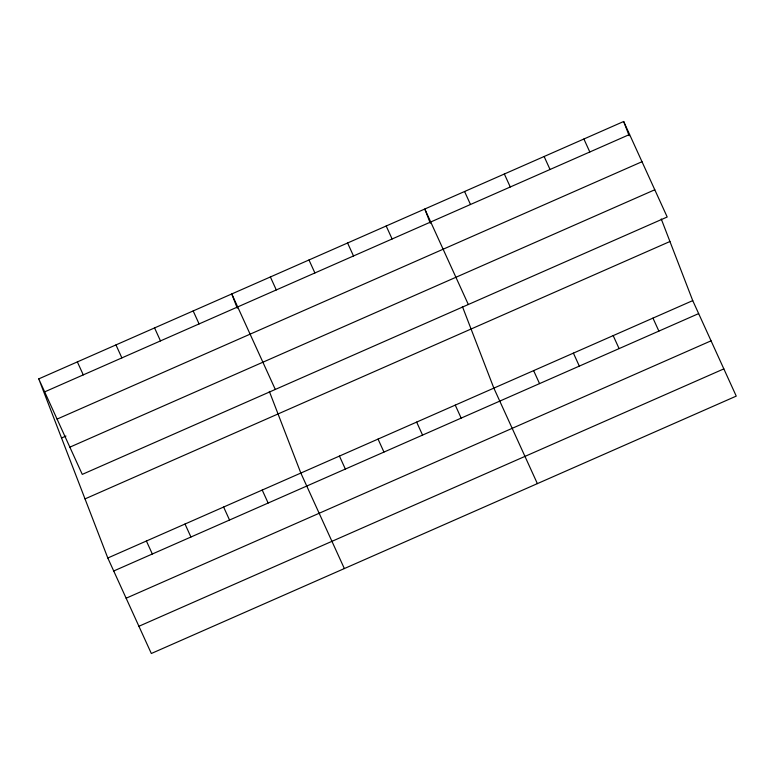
<?xml version="1.0" encoding="UTF-8"?>
<svg xmlns="http://www.w3.org/2000/svg" width="775" height="775" viewBox="0 0 775 775"><rect width="100%" height="100%" fill="white"/><g stroke="black" fill="none" stroke-linecap="round" stroke-linejoin="round"><path stroke-width="1.16" d="M38.75 378.888L623.672 121.501L667.197 217L82.266 474.387L38.75 378.888L107.802 558L151.328 653.499L736.25 396.112L692.734 300.613L661.24 218.957M44.669 391.869L629.591 134.482M57.079 419.101L642 161.713M61.535 437.991L65.953 436.054M69.866 447.156L654.788 189.768M85.017 498.897L669.939 241.509M107.802 558L692.734 300.613M113.722 570.991L698.643 313.604M126.131 598.213L711.053 340.826M138.919 626.268L723.84 368.881M583.895 139.006L589.814 151.987M652.957 318.118L658.876 331.099M544.127 156.502L550.037 169.493M613.18 335.623L619.099 348.605M504.351 174.007L510.27 186.988M573.403 353.119L579.322 366.11M464.574 191.512L470.493 204.493M533.626 370.624L539.545 383.606M468.323 304.507L424.797 209.008L430.29 223.239M537.375 483.629L493.859 388.13L462.375 306.464M386.192 226L392.111 238.981M455.254 405.112L461.164 418.103M347.588 242.992L353.507 255.973M416.65 422.104L422.559 435.085M308.983 259.974L314.902 272.955M378.045 439.086L383.954 452.077M270.378 276.966L276.297 289.947M339.44 456.078L345.35 469.059M275.299 389.447L231.773 293.948L237.257 308.179M344.352 568.559L300.836 473.06L269.342 391.404M193.169 310.94L199.088 323.921M262.221 490.052L268.14 503.033M154.564 327.922L160.483 340.913M223.617 507.034L229.536 520.025M115.959 344.914L121.878 357.895M185.012 524.026L190.931 537.007M77.355 361.896L83.274 374.887M146.407 541.018L152.326 553.999M623.672 121.501L629.155 135.732"/></g></svg>
